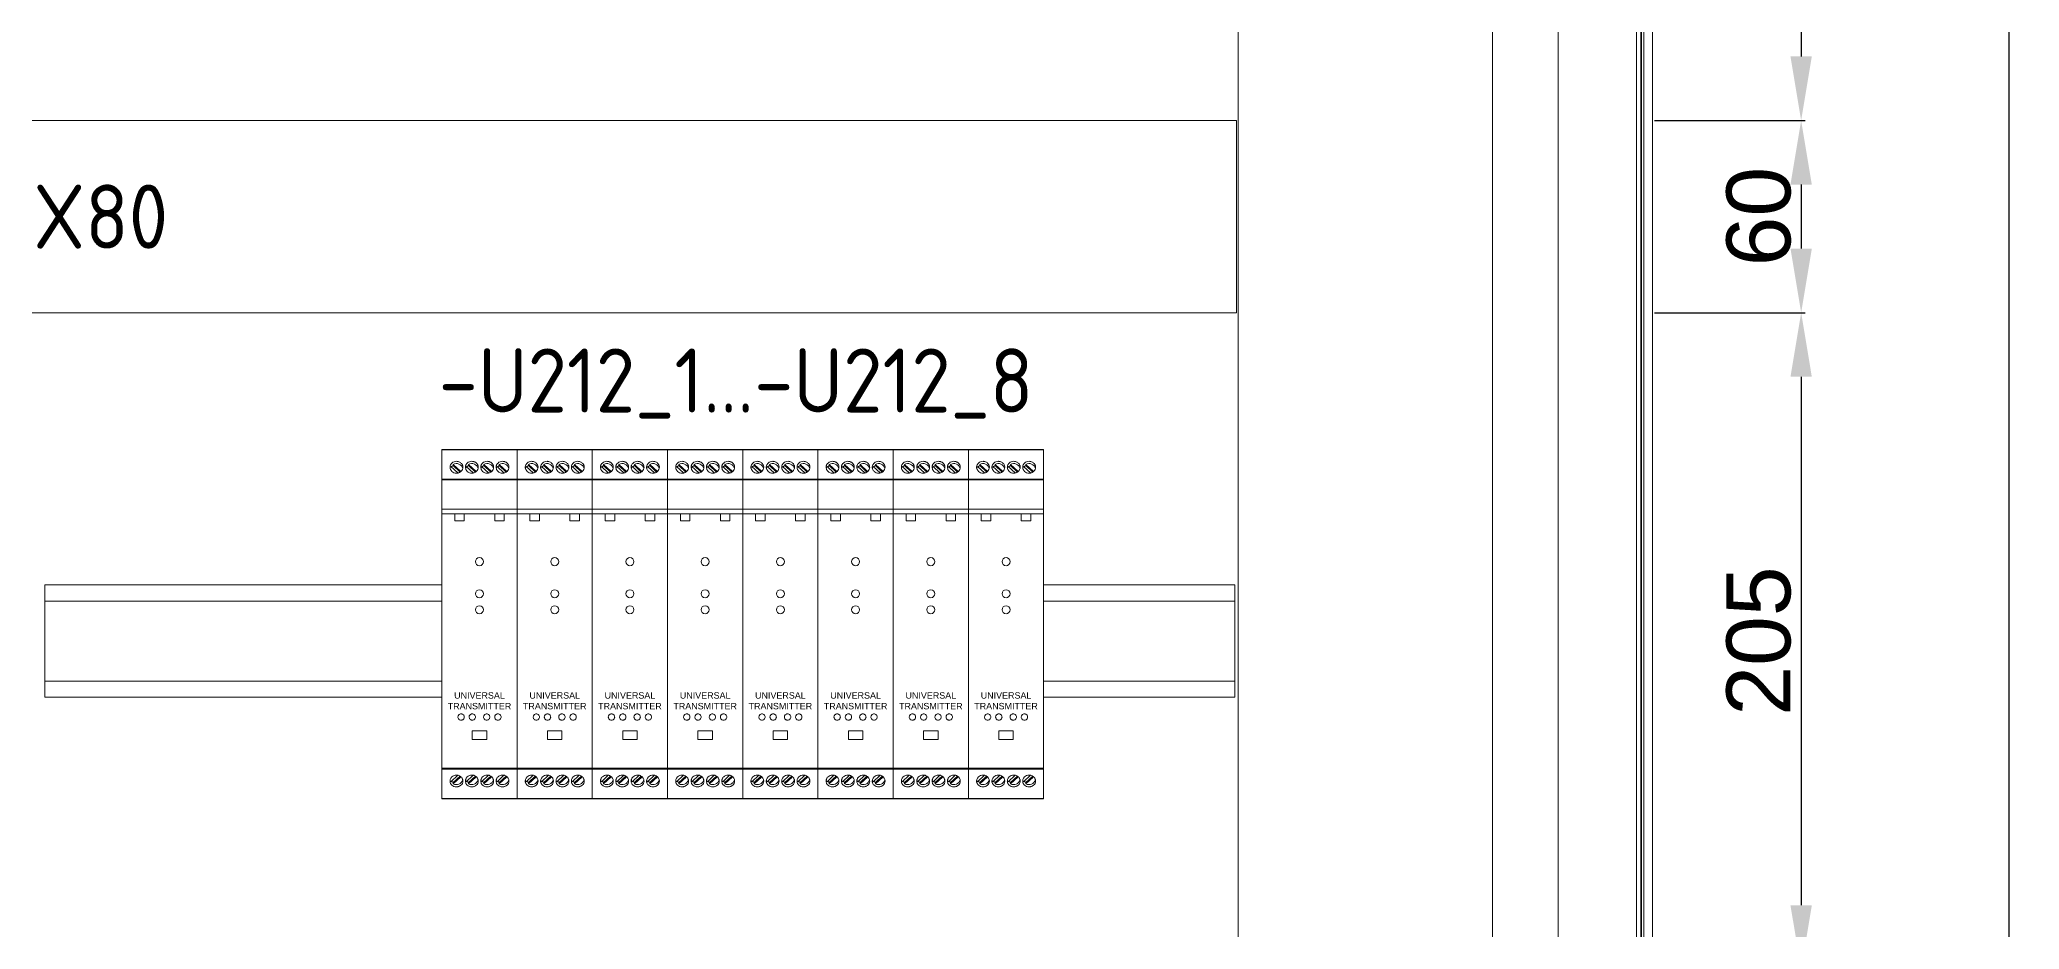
# Model space of a CAD drawing. Header units: millimetres. Extents: x 1359 to 3577, y 1333 to 3557.
# Drawn here: x 2958 to 3577, y 2894 to 3172 of the extents above; entities that cross this region are included whole.
import ezdxf
from ezdxf.enums import TextEntityAlignment as Align

# ---------------------------------------------------------------- set-up
doc = ezdxf.new("R2010")
doc.units = ezdxf.units.MM
doc.layers.add('000-PI-Oprema', color=30, linetype='Continuous', lineweight=5)
doc.layers.add('000-PI-ORMAR', color=2, linetype='Continuous')
doc.layers.add('002-PI-Kabelska kanalica', color=150, linetype='Continuous')
doc.styles.add('PI0', font='isocpeur.ttf', dxfattribs={"width": 0.9})
doc.styles.get("Standard").update_dxf_attribs({"font": 'arial.ttf'})
doc.dimstyles.new('ISO-25-lb', dxfattribs={"dimtxt": 8, "dimasz": 8, "dimexe": 1.25, "dimexo": 0.625, "dimtad": 1, "dimtxsty": 'Standard', "dimcen": 5, "dimadec": 0, "dimazin": 0, "dimtfac": 1, "dimtmove": 0, "dimatfit": 3, "dimfxl": 1, "dimarcsym": 0})

# ---------------------------------------------------------------- blocks, each defined once
blk = doc.blocks.new('montazna 2000x1000')
at = {"layer": '000-PI-ORMAR', "color": 0, "linetype": 'ByBlock', "lineweight": 0}
blk.add_line((899, 1890), (899, 0), dxfattribs=at)
blk = doc.blocks.new('*U49')
at = {"layer": '002-PI-Kabelska kanalica', "color": 0, "linetype": 'ByBlock', "lineweight": 0}
for p, q in [((-20, -100), (-20, 716)), ((40, -100), (40, 716)), ((-20, -100), (40, -100))]:
    blk.add_line(p, q, dxfattribs=at)
blk = doc.blocks.new('*D99')
at = {"layer": '002-PI-Kabelska kanalica', "color": 0, "linetype": 'ByBlock', "lineweight": -2, "ltscale": 0.25, "transparency": 16777216}
for p, q in [((3462.7, 3351.56), (3509.74, 3351.56)), ((3508.49, 3331.56), (3508.49, 3166.56)), ((3462.7, 3146.56), (3509.74, 3146.56))]:
    blk.add_line(p, q, dxfattribs=at)
at = {"layer": '002-PI-Kabelska kanalica', "color": 0, "linetype": 'ByBlock', "ltscale": 0.25, "transparency": 16777216}
for points in [[(3505.15, 3331.56), (3511.82, 3331.56), (3508.49, 3351.56)], [(3505.15, 3166.56), (3511.82, 3166.56), (3508.49, 3146.56)]]:
    blk.add_solid(points, dxfattribs=at)
at = {"layer": 'Defpoints', "color": 0, "linetype": 'ByBlock', "ltscale": 0.25, "transparency": 16777216}
for p in [(3462.07, 3351.56), (3462.07, 3146.56), (3508.49, 3146.56)]:
    blk.add_point(p, dxfattribs=at)
at = {"layer": '002-PI-Kabelska kanalica', "color": 0, "linetype": 'ByBlock', "lineweight": 0, "ltscale": 0.25, "transparency": 16777216, "insert": (3495.27, 3249.06), "char_height": 20, "attachment_point": 5, "rotation": 90}
blk.add_mtext('205', dxfattribs=at)
blk = doc.blocks.new('*D100')
at = {"layer": '002-PI-Kabelska kanalica', "color": 0, "linetype": 'ByBlock', "lineweight": -2, "ltscale": 0.25, "transparency": 16777216}
for p, q in [((3462.7, 3146.56), (3509.74, 3146.56)), ((3508.49, 3126.56), (3508.49, 3106.56)), ((3462.7, 3086.56), (3509.74, 3086.56))]:
    blk.add_line(p, q, dxfattribs=at)
at = {"layer": '002-PI-Kabelska kanalica', "color": 0, "linetype": 'ByBlock', "ltscale": 0.25, "transparency": 16777216}
for points in [[(3505.15, 3126.56), (3511.82, 3126.56), (3508.49, 3146.56)], [(3505.15, 3106.56), (3511.82, 3106.56), (3508.49, 3086.56)]]:
    blk.add_solid(points, dxfattribs=at)
at = {"layer": 'Defpoints', "color": 0, "linetype": 'ByBlock', "ltscale": 0.25, "transparency": 16777216}
for p in [(3462.07, 3146.56), (3462.07, 3086.56), (3508.49, 3086.56)]:
    blk.add_point(p, dxfattribs=at)
at = {"layer": '002-PI-Kabelska kanalica', "color": 0, "linetype": 'ByBlock', "lineweight": 0, "ltscale": 0.25, "transparency": 16777216, "insert": (3495.27, 3116.56), "char_height": 20, "attachment_point": 5, "rotation": 90}
blk.add_mtext('60', dxfattribs=at)
blk = doc.blocks.new('*D58')
at = {"layer": '002-PI-Kabelska kanalica', "color": 0, "linetype": 'ByBlock', "lineweight": -2, "ltscale": 0.25, "transparency": 16777216}
for p, q in [((3462.7, 3086.56), (3509.74, 3086.56)), ((3508.49, 3066.56), (3508.49, 2901.56)), ((3462.7, 2881.56), (3509.74, 2881.56))]:
    blk.add_line(p, q, dxfattribs=at)
at = {"layer": '002-PI-Kabelska kanalica', "color": 0, "linetype": 'ByBlock', "ltscale": 0.25, "transparency": 16777216}
for points in [[(3505.15, 3066.56), (3511.82, 3066.56), (3508.49, 3086.56)], [(3505.15, 2901.56), (3511.82, 2901.56), (3508.49, 2881.56)]]:
    blk.add_solid(points, dxfattribs=at)
at = {"layer": 'Defpoints', "color": 0, "linetype": 'ByBlock', "ltscale": 0.25, "transparency": 16777216}
for p in [(3462.07, 3086.56), (3462.07, 2881.56), (3508.49, 2881.56)]:
    blk.add_point(p, dxfattribs=at)
at = {"layer": '002-PI-Kabelska kanalica', "color": 0, "linetype": 'ByBlock', "lineweight": 0, "ltscale": 0.25, "transparency": 16777216, "insert": (3495.27, 2984.06), "char_height": 20, "attachment_point": 5, "rotation": 90}
blk.add_mtext('205', dxfattribs=at)
blk = doc.blocks.new('PR4104')
at = {"layer": '000-PI-Oprema', "color": 0, "linetype": 'ByBlock', "lineweight": 0}
for p, q in [((47249.69, 24438.36), (47226.19, 24438.36)), ((47226.19, 24438.26), (47226.19, 24438.36)), ((47226.19, 24429.16), (47226.19, 24438.26)), ((47226.19, 24438.26), (47249.69, 24438.26)), ((47249.69, 24438.36), (47249.69, 24438.26)), ((47249.69, 24438.26), (47249.69, 24429.16)), ((47229.02, 24433.06), (47231.19, 24431.04)), ((47229.72, 24433.34), (47229.72, 24433.71)), ((47232.1, 24431.51), (47229.72, 24433.71)), ((47231.89, 24431.34), (47229.72, 24433.34)), ((47233.82, 24433.06), (47235.99, 24431.04)), ((47234.52, 24433.34), (47234.52, 24433.71)), ((47236.9, 24431.51), (47234.52, 24433.71)), ((47236.69, 24431.34), (47234.52, 24433.34)), ((47238.62, 24433.06), (47240.79, 24431.04)), ((47239.32, 24433.34), (47239.32, 24433.71)), ((47241.7, 24431.51), (47239.32, 24433.71)), ((47241.49, 24431.34), (47239.32, 24433.34)), ((47243.42, 24433.06), (47245.59, 24431.04)), ((47244.12, 24433.34), (47244.12, 24433.71)), ((47246.5, 24431.51), (47244.12, 24433.71)), ((47246.29, 24431.34), (47244.12, 24433.34)), ((47249.69, 24429.16), (47226.19, 24429.16)), ((47226.19, 24428.86), (47226.19, 24429.16)), ((47249.69, 24428.86), (47226.19, 24428.86)), ((47226.19, 24428.86), (47226.19, 24419.76)), ((47249.69, 24428.86), (47249.69, 24429.16)), ((47249.69, 24428.86), (47249.69, 24419.76)), ((47226.19, 24419.76), (47249.69, 24419.76)), ((47226.19, 24418.29), (47226.19, 24419.76)), ((47249.69, 24419.76), (47249.69, 24418.29)), ((47226.19, 24418.29), (47226.19, 24338.86)), ((47226.19, 24418.29), (47230.19, 24418.29)), ((47230.19, 24418.29), (47230.19, 24416.09)), ((47230.19, 24418.29), (47233.19, 24418.29)), ((47230.19, 24416.09), (47233.19, 24416.09)), ((47233.19, 24416.09), (47233.19, 24418.29)), ((47233.19, 24418.29), (47242.69, 24418.29)), ((47242.69, 24418.29), (47242.69, 24416.09)), ((47242.69, 24418.29), (47245.69, 24418.29)), ((47242.69, 24416.09), (47245.69, 24416.09)), ((47245.69, 24416.09), (47245.69, 24418.29)), ((47245.69, 24418.29), (47249.69, 24418.29)), ((47249.69, 24418.29), (47249.69, 24338.86)), ((47240.19, 24350.56), (47235.69, 24350.56)), ((47235.69, 24350.56), (47235.69, 24347.86)), ((47240.19, 24347.86), (47240.19, 24350.56)), ((47235.69, 24347.86), (47240.19, 24347.86)), ((47249.69, 24338.86), (47226.19, 24338.86)), ((47226.19, 24338.86), (47226.19, 24338.56)), ((47226.19, 24338.56), (47226.19, 24329.46)), ((47226.19, 24338.56), (47249.69, 24338.56)), ((47249.69, 24338.86), (47249.69, 24338.56)), ((47249.69, 24329.46), (47249.69, 24338.56)), ((47229.02, 24334.67), (47231.19, 24336.68)), ((47231.88, 24336.39), (47229.72, 24334.39)), ((47232.11, 24336.23), (47229.72, 24334.02)), ((47229.72, 24334.39), (47229.72, 24334.02)), ((47233.82, 24334.67), (47235.99, 24336.68)), ((47236.68, 24336.39), (47234.52, 24334.39)), ((47236.91, 24336.23), (47234.52, 24334.02)), ((47234.52, 24334.39), (47234.52, 24334.02)), ((47238.62, 24334.67), (47240.79, 24336.68)), ((47241.48, 24336.39), (47239.32, 24334.39)), ((47241.71, 24336.23), (47239.32, 24334.02)), ((47239.32, 24334.39), (47239.32, 24334.02)), ((47243.42, 24334.67), (47245.59, 24336.68)), ((47246.28, 24336.39), (47244.12, 24334.39)), ((47246.51, 24336.23), (47244.12, 24334.02)), ((47244.12, 24334.39), (47244.12, 24334.02)), ((47226.19, 24329.46), (47249.69, 24329.46)), ((47226.19, 24329.46), (47226.19, 24329.36)), ((47226.19, 24329.36), (47249.69, 24329.36)), ((47249.69, 24329.36), (47249.69, 24329.46))]:
    blk.add_line(p, q, dxfattribs=at)
at = {"layer": '000-PI-Oprema', "color": 0, "linetype": 'ByBlock', "lineweight": 0, "flags": 128}
for points in [[(47229.02, 24433.06), (47228.83, 24432.65), (47228.78, 24432.5)], [(47233.82, 24433.06), (47233.63, 24432.65), (47233.58, 24432.5)], [(47238.62, 24433.06), (47238.43, 24432.65), (47238.38, 24432.5)], [(47243.42, 24433.06), (47243.23, 24432.65), (47243.18, 24432.5)], [(47229.02, 24334.67), (47228.83, 24335.08), (47228.78, 24335.23)], [(47233.82, 24334.67), (47233.63, 24335.08), (47233.58, 24335.23)], [(47238.62, 24334.67), (47238.43, 24335.08), (47238.38, 24335.23)], [(47243.42, 24334.67), (47243.23, 24335.08), (47243.18, 24335.23)]]:
    blk.add_lwpolyline(points, dxfattribs=at)
at = {"layer": '000-PI-Oprema', "color": 0, "linetype": 'ByBlock', "lineweight": 0, "ltscale": 0.25}
for centre in [(47237.94, 24403.36), (47237.94, 24393.36), (47237.94, 24388.36)]:
    blk.add_circle(centre, 1.25, dxfattribs=at)
at = {"layer": '000-PI-Oprema', "color": 0, "linetype": 'ByBlock', "lineweight": 0}
for centre, radius, start, end in [((47230.66, 24431.61), 1.96, 118.52592, 138.89397), ((47230.74, 24431.97), 2.02, 13.40006, 120.22754), ((47235.46, 24431.61), 1.96, 118.52592, 138.89397), ((47235.54, 24431.97), 2.02, 13.40006, 120.22754), ((47240.26, 24431.61), 1.96, 118.52592, 138.89397), ((47240.34, 24431.97), 2.02, 13.40006, 120.22754), ((47245.06, 24431.61), 1.96, 118.52592, 138.89397), ((47245.14, 24431.97), 2.02, 13.40006, 120.22754), ((47230.66, 24336.12), 1.96, 221.10603, 241.47408), ((47230.74, 24335.78), 2.03, 240.1007, 344.49957), ((47235.46, 24336.12), 1.96, 221.10603, 241.47408), ((47235.54, 24335.78), 2.03, 240.1007, 344.49957), ((47240.26, 24336.12), 1.96, 221.10603, 241.47408), ((47240.34, 24335.78), 2.03, 240.1007, 344.49957), ((47245.06, 24336.12), 1.96, 221.10603, 241.47408), ((47245.14, 24335.78), 2.03, 240.1007, 344.49957)]:
    blk.add_arc(centre, radius, start, end, dxfattribs=at)
for points, knots in [([(47230.74, 24430.97), (47230.87, 24430.97), (47231, 24430.98), (47231.26, 24431.03), (47231.39, 24431.07), (47231.63, 24431.17), (47231.74, 24431.22), (47231.96, 24431.36), (47232.06, 24431.44), (47232.34, 24431.71), (47232.49, 24431.92), (47232.69, 24432.37), (47232.74, 24432.62), (47232.74, 24432.98), (47232.73, 24433.11), (47232.68, 24433.34), (47232.64, 24433.46), (47232.54, 24433.68), (47232.48, 24433.78), (47232.33, 24433.98), (47232.25, 24434.07), (47232.06, 24434.24), (47231.96, 24434.31), (47231.74, 24434.44), (47231.63, 24434.5), (47231.39, 24434.59), (47231.26, 24434.62), (47231, 24434.67), (47230.87, 24434.68), (47230.48, 24434.68), (47230.22, 24434.63), (47229.74, 24434.45), (47229.51, 24434.32), (47229.24, 24434.07), (47229.15, 24433.98), (47229.01, 24433.78), (47228.94, 24433.68), (47228.84, 24433.46), (47228.8, 24433.34), (47228.75, 24433.11), (47228.74, 24432.99), (47228.74, 24432.74), (47228.75, 24432.62), (47228.8, 24432.38), (47228.84, 24432.26), (47228.94, 24432.04), (47229, 24431.93), (47229.15, 24431.72), (47229.23, 24431.62), (47229.51, 24431.36), (47229.73, 24431.21), (47230.21, 24431.02), (47230.48, 24430.97), (47230.74, 24430.97)], [0, 0, 0, 0, 0.03125, 0.03125, 0.0625, 0.0625, 0.09375, 0.09375, 0.125, 0.125, 0.1875, 0.1875, 0.25, 0.25, 0.28125, 0.28125, 0.3125, 0.3125, 0.34375, 0.34375, 0.375, 0.375, 0.40625, 0.40625, 0.4375, 0.4375, 0.46875, 0.46875, 0.5, 0.5, 0.5625, 0.5625, 0.625, 0.625, 0.65625, 0.65625, 0.6875, 0.6875, 0.71875, 0.71875, 0.75, 0.75, 0.78125, 0.78125, 0.8125, 0.8125, 0.84375, 0.84375, 0.875, 0.875, 0.9375, 0.9375, 1, 1, 1, 1]), ([(47235.54, 24430.97), (47235.67, 24430.97), (47235.8, 24430.98), (47236.06, 24431.03), (47236.19, 24431.07), (47236.43, 24431.17), (47236.54, 24431.22), (47236.76, 24431.36), (47236.86, 24431.44), (47237.14, 24431.71), (47237.29, 24431.92), (47237.49, 24432.37), (47237.54, 24432.62), (47237.54, 24432.98), (47237.53, 24433.11), (47237.48, 24433.34), (47237.44, 24433.46), (47237.34, 24433.68), (47237.28, 24433.78), (47237.13, 24433.98), (47237.05, 24434.07), (47236.86, 24434.24), (47236.76, 24434.31), (47236.54, 24434.44), (47236.43, 24434.5), (47236.19, 24434.59), (47236.06, 24434.62), (47235.8, 24434.67), (47235.67, 24434.68), (47235.28, 24434.68), (47235.02, 24434.63), (47234.54, 24434.45), (47234.31, 24434.32), (47234.04, 24434.07), (47233.95, 24433.98), (47233.81, 24433.78), (47233.74, 24433.68), (47233.64, 24433.46), (47233.6, 24433.34), (47233.55, 24433.11), (47233.54, 24432.99), (47233.54, 24432.74), (47233.55, 24432.62), (47233.6, 24432.38), (47233.64, 24432.26), (47233.74, 24432.04), (47233.8, 24431.93), (47233.95, 24431.72), (47234.03, 24431.62), (47234.31, 24431.36), (47234.53, 24431.21), (47235.01, 24431.02), (47235.28, 24430.97), (47235.54, 24430.97)], [0, 0, 0, 0, 0.03125, 0.03125, 0.0625, 0.0625, 0.09375, 0.09375, 0.125, 0.125, 0.1875, 0.1875, 0.25, 0.25, 0.28125, 0.28125, 0.3125, 0.3125, 0.34375, 0.34375, 0.375, 0.375, 0.40625, 0.40625, 0.4375, 0.4375, 0.46875, 0.46875, 0.5, 0.5, 0.5625, 0.5625, 0.625, 0.625, 0.65625, 0.65625, 0.6875, 0.6875, 0.71875, 0.71875, 0.75, 0.75, 0.78125, 0.78125, 0.8125, 0.8125, 0.84375, 0.84375, 0.875, 0.875, 0.9375, 0.9375, 1, 1, 1, 1]), ([(47240.34, 24430.97), (47240.47, 24430.97), (47240.6, 24430.98), (47240.86, 24431.03), (47240.99, 24431.07), (47241.23, 24431.17), (47241.34, 24431.22), (47241.56, 24431.36), (47241.66, 24431.44), (47241.94, 24431.71), (47242.09, 24431.92), (47242.29, 24432.37), (47242.34, 24432.62), (47242.34, 24432.98), (47242.33, 24433.11), (47242.28, 24433.34), (47242.24, 24433.46), (47242.14, 24433.68), (47242.08, 24433.78), (47241.93, 24433.98), (47241.85, 24434.07), (47241.66, 24434.24), (47241.56, 24434.31), (47241.34, 24434.44), (47241.23, 24434.5), (47240.99, 24434.59), (47240.86, 24434.62), (47240.6, 24434.67), (47240.47, 24434.68), (47240.08, 24434.68), (47239.82, 24434.63), (47239.34, 24434.45), (47239.11, 24434.32), (47238.84, 24434.07), (47238.75, 24433.98), (47238.61, 24433.78), (47238.54, 24433.68), (47238.44, 24433.46), (47238.4, 24433.34), (47238.35, 24433.11), (47238.34, 24432.99), (47238.34, 24432.74), (47238.35, 24432.62), (47238.4, 24432.38), (47238.44, 24432.26), (47238.54, 24432.04), (47238.6, 24431.93), (47238.75, 24431.72), (47238.83, 24431.62), (47239.11, 24431.36), (47239.33, 24431.21), (47239.81, 24431.02), (47240.08, 24430.97), (47240.34, 24430.97)], [0, 0, 0, 0, 0.03125, 0.03125, 0.0625, 0.0625, 0.09375, 0.09375, 0.125, 0.125, 0.1875, 0.1875, 0.25, 0.25, 0.28125, 0.28125, 0.3125, 0.3125, 0.34375, 0.34375, 0.375, 0.375, 0.40625, 0.40625, 0.4375, 0.4375, 0.46875, 0.46875, 0.5, 0.5, 0.5625, 0.5625, 0.625, 0.625, 0.65625, 0.65625, 0.6875, 0.6875, 0.71875, 0.71875, 0.75, 0.75, 0.78125, 0.78125, 0.8125, 0.8125, 0.84375, 0.84375, 0.875, 0.875, 0.9375, 0.9375, 1, 1, 1, 1]), ([(47245.14, 24430.97), (47245.27, 24430.97), (47245.4, 24430.98), (47245.66, 24431.03), (47245.79, 24431.07), (47246.03, 24431.17), (47246.14, 24431.22), (47246.36, 24431.36), (47246.46, 24431.44), (47246.74, 24431.71), (47246.89, 24431.92), (47247.09, 24432.37), (47247.14, 24432.62), (47247.14, 24432.98), (47247.13, 24433.11), (47247.08, 24433.34), (47247.04, 24433.46), (47246.94, 24433.68), (47246.88, 24433.78), (47246.73, 24433.98), (47246.65, 24434.07), (47246.46, 24434.24), (47246.36, 24434.31), (47246.14, 24434.44), (47246.03, 24434.5), (47245.79, 24434.59), (47245.66, 24434.62), (47245.4, 24434.67), (47245.27, 24434.68), (47244.88, 24434.68), (47244.62, 24434.63), (47244.14, 24434.45), (47243.91, 24434.32), (47243.64, 24434.07), (47243.55, 24433.98), (47243.41, 24433.78), (47243.34, 24433.68), (47243.24, 24433.46), (47243.2, 24433.34), (47243.15, 24433.11), (47243.14, 24432.99), (47243.14, 24432.74), (47243.15, 24432.62), (47243.2, 24432.38), (47243.24, 24432.26), (47243.34, 24432.04), (47243.4, 24431.93), (47243.55, 24431.72), (47243.63, 24431.62), (47243.91, 24431.36), (47244.13, 24431.21), (47244.61, 24431.02), (47244.88, 24430.97), (47245.14, 24430.97)], [0, 0, 0, 0, 0.03125, 0.03125, 0.0625, 0.0625, 0.09375, 0.09375, 0.125, 0.125, 0.1875, 0.1875, 0.25, 0.25, 0.28125, 0.28125, 0.3125, 0.3125, 0.34375, 0.34375, 0.375, 0.375, 0.40625, 0.40625, 0.4375, 0.4375, 0.46875, 0.46875, 0.5, 0.5, 0.5625, 0.5625, 0.625, 0.625, 0.65625, 0.65625, 0.6875, 0.6875, 0.71875, 0.71875, 0.75, 0.75, 0.78125, 0.78125, 0.8125, 0.8125, 0.84375, 0.84375, 0.875, 0.875, 0.9375, 0.9375, 1, 1, 1, 1]), ([(47231.19, 24354.86), (47231.19, 24354.73), (47231.22, 24354.6), (47231.32, 24354.36), (47231.39, 24354.25), (47231.57, 24354.07), (47231.68, 24353.99), (47231.93, 24353.89), (47232.06, 24353.86), (47232.32, 24353.86), (47232.45, 24353.89), (47232.7, 24353.99), (47232.81, 24354.07), (47232.99, 24354.25), (47233.07, 24354.36), (47233.16, 24354.6), (47233.19, 24354.73), (47233.19, 24354.99), (47233.16, 24355.12), (47233.07, 24355.36), (47232.99, 24355.48), (47232.81, 24355.66), (47232.7, 24355.74), (47232.46, 24355.84), (47232.32, 24355.86), (47232.06, 24355.86), (47231.93, 24355.84), (47231.68, 24355.74), (47231.57, 24355.66), (47231.3, 24355.38), (47231.19, 24355.13), (47231.19, 24354.86)], [0, 0, 0, 0, 0.0625, 0.0625, 0.125, 0.125, 0.1875, 0.1875, 0.25, 0.25, 0.3125, 0.3125, 0.375, 0.375, 0.4375, 0.4375, 0.5, 0.5, 0.5625, 0.5625, 0.625, 0.625, 0.6875, 0.6875, 0.75, 0.75, 0.8125, 0.8125, 0.875, 0.875, 1, 1, 1, 1]), ([(47234.69, 24354.86), (47234.69, 24354.73), (47234.72, 24354.6), (47234.82, 24354.36), (47234.89, 24354.25), (47235.07, 24354.07), (47235.18, 24353.99), (47235.43, 24353.89), (47235.56, 24353.86), (47235.82, 24353.86), (47235.95, 24353.89), (47236.2, 24353.99), (47236.31, 24354.07), (47236.49, 24354.25), (47236.57, 24354.36), (47236.66, 24354.6), (47236.69, 24354.73), (47236.69, 24354.99), (47236.66, 24355.12), (47236.57, 24355.36), (47236.49, 24355.48), (47236.31, 24355.66), (47236.2, 24355.74), (47235.96, 24355.84), (47235.82, 24355.86), (47235.56, 24355.86), (47235.43, 24355.84), (47235.18, 24355.74), (47235.07, 24355.66), (47234.8, 24355.38), (47234.69, 24355.13), (47234.69, 24354.86)], [0, 0, 0, 0, 0.0625, 0.0625, 0.125, 0.125, 0.1875, 0.1875, 0.25, 0.25, 0.3125, 0.3125, 0.375, 0.375, 0.4375, 0.4375, 0.5, 0.5, 0.5625, 0.5625, 0.625, 0.625, 0.6875, 0.6875, 0.75, 0.75, 0.8125, 0.8125, 0.875, 0.875, 1, 1, 1, 1]), ([(47239.19, 24354.86), (47239.19, 24354.73), (47239.22, 24354.6), (47239.32, 24354.36), (47239.39, 24354.25), (47239.57, 24354.07), (47239.68, 24353.99), (47239.93, 24353.89), (47240.06, 24353.86), (47240.32, 24353.86), (47240.45, 24353.89), (47240.7, 24353.99), (47240.81, 24354.07), (47240.99, 24354.25), (47241.07, 24354.36), (47241.16, 24354.6), (47241.19, 24354.73), (47241.19, 24354.99), (47241.16, 24355.12), (47241.07, 24355.36), (47240.99, 24355.48), (47240.81, 24355.66), (47240.7, 24355.74), (47240.46, 24355.84), (47240.32, 24355.86), (47240.06, 24355.86), (47239.93, 24355.84), (47239.68, 24355.74), (47239.57, 24355.66), (47239.3, 24355.38), (47239.19, 24355.13), (47239.19, 24354.86)], [0, 0, 0, 0, 0.0625, 0.0625, 0.125, 0.125, 0.1875, 0.1875, 0.25, 0.25, 0.3125, 0.3125, 0.375, 0.375, 0.4375, 0.4375, 0.5, 0.5, 0.5625, 0.5625, 0.625, 0.625, 0.6875, 0.6875, 0.75, 0.75, 0.8125, 0.8125, 0.875, 0.875, 1, 1, 1, 1]), ([(47242.69, 24354.86), (47242.69, 24354.73), (47242.72, 24354.6), (47242.82, 24354.36), (47242.89, 24354.25), (47243.07, 24354.07), (47243.18, 24353.99), (47243.43, 24353.89), (47243.56, 24353.86), (47243.82, 24353.86), (47243.95, 24353.89), (47244.2, 24353.99), (47244.31, 24354.07), (47244.49, 24354.25), (47244.57, 24354.36), (47244.66, 24354.6), (47244.69, 24354.73), (47244.69, 24354.99), (47244.66, 24355.12), (47244.57, 24355.36), (47244.49, 24355.48), (47244.31, 24355.66), (47244.2, 24355.74), (47243.96, 24355.84), (47243.82, 24355.86), (47243.56, 24355.86), (47243.43, 24355.84), (47243.18, 24355.74), (47243.07, 24355.66), (47242.8, 24355.38), (47242.69, 24355.13), (47242.69, 24354.86)], [0, 0, 0, 0, 0.0625, 0.0625, 0.125, 0.125, 0.1875, 0.1875, 0.25, 0.25, 0.3125, 0.3125, 0.375, 0.375, 0.4375, 0.4375, 0.5, 0.5, 0.5625, 0.5625, 0.625, 0.625, 0.6875, 0.6875, 0.75, 0.75, 0.8125, 0.8125, 0.875, 0.875, 1, 1, 1, 1]), ([(47230.74, 24333.05), (47230.87, 24333.05), (47231, 24333.06), (47231.26, 24333.11), (47231.39, 24333.14), (47231.63, 24333.23), (47231.74, 24333.29), (47231.96, 24333.42), (47232.06, 24333.49), (47232.34, 24333.74), (47232.49, 24333.94), (47232.69, 24334.38), (47232.74, 24334.62), (47232.74, 24334.98), (47232.73, 24335.11), (47232.68, 24335.35), (47232.64, 24335.46), (47232.54, 24335.69), (47232.48, 24335.8), (47232.33, 24336.01), (47232.25, 24336.11), (47232.06, 24336.28), (47231.96, 24336.36), (47231.74, 24336.5), (47231.63, 24336.56), (47231.39, 24336.66), (47231.26, 24336.7), (47231, 24336.75), (47230.87, 24336.76), (47230.48, 24336.76), (47230.22, 24336.71), (47229.74, 24336.52), (47229.51, 24336.37), (47229.24, 24336.11), (47229.15, 24336.01), (47229.01, 24335.81), (47228.94, 24335.7), (47228.84, 24335.47), (47228.8, 24335.35), (47228.75, 24335.11), (47228.74, 24334.99), (47228.74, 24334.74), (47228.75, 24334.62), (47228.8, 24334.39), (47228.84, 24334.27), (47228.94, 24334.05), (47229, 24333.95), (47229.15, 24333.75), (47229.23, 24333.66), (47229.51, 24333.41), (47229.73, 24333.28), (47230.21, 24333.1), (47230.48, 24333.05), (47230.74, 24333.05)], [0, 0, 0, 0, 0.03125, 0.03125, 0.0625, 0.0625, 0.09375, 0.09375, 0.125, 0.125, 0.1875, 0.1875, 0.25, 0.25, 0.28125, 0.28125, 0.3125, 0.3125, 0.34375, 0.34375, 0.375, 0.375, 0.40625, 0.40625, 0.4375, 0.4375, 0.46875, 0.46875, 0.5, 0.5, 0.5625, 0.5625, 0.625, 0.625, 0.65625, 0.65625, 0.6875, 0.6875, 0.71875, 0.71875, 0.75, 0.75, 0.78125, 0.78125, 0.8125, 0.8125, 0.84375, 0.84375, 0.875, 0.875, 0.9375, 0.9375, 1, 1, 1, 1]), ([(47235.54, 24333.05), (47235.67, 24333.05), (47235.8, 24333.06), (47236.06, 24333.11), (47236.19, 24333.14), (47236.43, 24333.23), (47236.54, 24333.29), (47236.76, 24333.42), (47236.86, 24333.49), (47237.14, 24333.74), (47237.29, 24333.94), (47237.49, 24334.38), (47237.54, 24334.62), (47237.54, 24334.98), (47237.53, 24335.11), (47237.48, 24335.35), (47237.44, 24335.46), (47237.34, 24335.69), (47237.28, 24335.8), (47237.13, 24336.01), (47237.05, 24336.11), (47236.86, 24336.28), (47236.76, 24336.36), (47236.54, 24336.5), (47236.43, 24336.56), (47236.19, 24336.66), (47236.06, 24336.7), (47235.8, 24336.75), (47235.67, 24336.76), (47235.28, 24336.76), (47235.02, 24336.71), (47234.54, 24336.52), (47234.31, 24336.37), (47234.04, 24336.11), (47233.95, 24336.01), (47233.81, 24335.81), (47233.74, 24335.7), (47233.64, 24335.47), (47233.6, 24335.35), (47233.55, 24335.11), (47233.54, 24334.99), (47233.54, 24334.74), (47233.55, 24334.62), (47233.6, 24334.39), (47233.64, 24334.27), (47233.74, 24334.05), (47233.8, 24333.95), (47233.95, 24333.75), (47234.03, 24333.66), (47234.31, 24333.41), (47234.53, 24333.28), (47235.01, 24333.1), (47235.28, 24333.05), (47235.54, 24333.05)], [0, 0, 0, 0, 0.03125, 0.03125, 0.0625, 0.0625, 0.09375, 0.09375, 0.125, 0.125, 0.1875, 0.1875, 0.25, 0.25, 0.28125, 0.28125, 0.3125, 0.3125, 0.34375, 0.34375, 0.375, 0.375, 0.40625, 0.40625, 0.4375, 0.4375, 0.46875, 0.46875, 0.5, 0.5, 0.5625, 0.5625, 0.625, 0.625, 0.65625, 0.65625, 0.6875, 0.6875, 0.71875, 0.71875, 0.75, 0.75, 0.78125, 0.78125, 0.8125, 0.8125, 0.84375, 0.84375, 0.875, 0.875, 0.9375, 0.9375, 1, 1, 1, 1]), ([(47240.34, 24333.05), (47240.47, 24333.05), (47240.6, 24333.06), (47240.86, 24333.11), (47240.99, 24333.14), (47241.23, 24333.23), (47241.34, 24333.29), (47241.56, 24333.42), (47241.66, 24333.49), (47241.94, 24333.74), (47242.09, 24333.94), (47242.29, 24334.38), (47242.34, 24334.62), (47242.34, 24334.98), (47242.33, 24335.11), (47242.28, 24335.35), (47242.24, 24335.46), (47242.14, 24335.69), (47242.08, 24335.8), (47241.93, 24336.01), (47241.85, 24336.11), (47241.66, 24336.28), (47241.56, 24336.36), (47241.34, 24336.5), (47241.23, 24336.56), (47240.99, 24336.66), (47240.86, 24336.7), (47240.6, 24336.75), (47240.47, 24336.76), (47240.08, 24336.76), (47239.82, 24336.71), (47239.34, 24336.52), (47239.11, 24336.37), (47238.84, 24336.11), (47238.75, 24336.01), (47238.61, 24335.81), (47238.54, 24335.7), (47238.44, 24335.47), (47238.4, 24335.35), (47238.35, 24335.11), (47238.34, 24334.99), (47238.34, 24334.74), (47238.35, 24334.62), (47238.4, 24334.39), (47238.44, 24334.27), (47238.54, 24334.05), (47238.6, 24333.95), (47238.75, 24333.75), (47238.83, 24333.66), (47239.11, 24333.41), (47239.33, 24333.28), (47239.81, 24333.1), (47240.08, 24333.05), (47240.34, 24333.05)], [0, 0, 0, 0, 0.03125, 0.03125, 0.0625, 0.0625, 0.09375, 0.09375, 0.125, 0.125, 0.1875, 0.1875, 0.25, 0.25, 0.28125, 0.28125, 0.3125, 0.3125, 0.34375, 0.34375, 0.375, 0.375, 0.40625, 0.40625, 0.4375, 0.4375, 0.46875, 0.46875, 0.5, 0.5, 0.5625, 0.5625, 0.625, 0.625, 0.65625, 0.65625, 0.6875, 0.6875, 0.71875, 0.71875, 0.75, 0.75, 0.78125, 0.78125, 0.8125, 0.8125, 0.84375, 0.84375, 0.875, 0.875, 0.9375, 0.9375, 1, 1, 1, 1]), ([(47245.14, 24333.05), (47245.27, 24333.05), (47245.4, 24333.06), (47245.66, 24333.11), (47245.79, 24333.14), (47246.03, 24333.23), (47246.14, 24333.29), (47246.36, 24333.42), (47246.46, 24333.49), (47246.74, 24333.74), (47246.89, 24333.94), (47247.09, 24334.38), (47247.14, 24334.62), (47247.14, 24334.98), (47247.13, 24335.11), (47247.08, 24335.35), (47247.04, 24335.46), (47246.94, 24335.69), (47246.88, 24335.8), (47246.73, 24336.01), (47246.65, 24336.11), (47246.46, 24336.28), (47246.36, 24336.36), (47246.14, 24336.5), (47246.03, 24336.56), (47245.79, 24336.66), (47245.66, 24336.7), (47245.4, 24336.75), (47245.27, 24336.76), (47244.88, 24336.76), (47244.62, 24336.71), (47244.14, 24336.52), (47243.91, 24336.37), (47243.64, 24336.11), (47243.55, 24336.01), (47243.41, 24335.81), (47243.34, 24335.7), (47243.24, 24335.47), (47243.2, 24335.35), (47243.15, 24335.11), (47243.14, 24334.99), (47243.14, 24334.74), (47243.15, 24334.62), (47243.2, 24334.39), (47243.24, 24334.27), (47243.34, 24334.05), (47243.4, 24333.95), (47243.55, 24333.75), (47243.63, 24333.66), (47243.91, 24333.41), (47244.13, 24333.28), (47244.61, 24333.1), (47244.88, 24333.05), (47245.14, 24333.05)], [0, 0, 0, 0, 0.03125, 0.03125, 0.0625, 0.0625, 0.09375, 0.09375, 0.125, 0.125, 0.1875, 0.1875, 0.25, 0.25, 0.28125, 0.28125, 0.3125, 0.3125, 0.34375, 0.34375, 0.375, 0.375, 0.40625, 0.40625, 0.4375, 0.4375, 0.46875, 0.46875, 0.5, 0.5, 0.5625, 0.5625, 0.625, 0.625, 0.65625, 0.65625, 0.6875, 0.6875, 0.71875, 0.71875, 0.75, 0.75, 0.78125, 0.78125, 0.8125, 0.8125, 0.84375, 0.84375, 0.875, 0.875, 0.9375, 0.9375, 1, 1, 1, 1])]:
    blk.add_open_spline(points, degree=3, knots=knots, dxfattribs=at)
at = {"layer": '000-PI-Oprema', "color": 0, "linetype": 'ByBlock', "lineweight": 0, "ltscale": 0.25, "insert": (47237.94, 24357.24), "char_height": 2, "attachment_point": 8}
blk.add_mtext_dynamic_manual_height_columns('UNIVERSAL\\PTRANSMITTER', width=11.75, gutter_width=0, heights=[9.11], dxfattribs=at)
blk = doc.blocks.new('*U53')
at = {"layer": '002-PI-Kabelska kanalica', "color": 0, "linetype": 'ByBlock', "lineweight": 0}
for p, q in [((-20, -100), (-20, 1572)), ((80, -100), (80, 1572))]:
    blk.add_line(p, q, dxfattribs=at)
blk = doc.blocks.new('*D98')
at = {"layer": '002-PI-Kabelska kanalica', "color": 0, "linetype": 'ByBlock', "lineweight": -2, "ltscale": 0.25, "transparency": 16777216}
for p, q in [((3459.2, 3403.16), (3574.59, 3403.16)), ((3573.34, 3383.16), (3573.34, 1426.16)), ((3459.2, 1406.16), (3574.59, 1406.16))]:
    blk.add_line(p, q, dxfattribs=at)
at = {"layer": '002-PI-Kabelska kanalica', "color": 0, "linetype": 'ByBlock', "ltscale": 0.25, "transparency": 16777216}
for points in [[(3570, 3383.16), (3576.67, 3383.16), (3573.34, 3403.16)], [(3570, 1426.16), (3576.67, 1426.16), (3573.34, 1406.16)]]:
    blk.add_solid(points, dxfattribs=at)
at = {"layer": 'Defpoints', "color": 0, "linetype": 'ByBlock', "ltscale": 0.25, "transparency": 16777216}
for p in [(3458.57, 3403.16), (3458.57, 1406.16), (3573.34, 1406.16)]:
    blk.add_point(p, dxfattribs=at)
at = {"layer": '002-PI-Kabelska kanalica', "color": 0, "linetype": 'ByBlock', "lineweight": 0, "ltscale": 0.25, "transparency": 16777216, "insert": (3560.13, 2404.66), "char_height": 20, "attachment_point": 5, "rotation": 90}
blk.add_mtext('2000', dxfattribs=at)

msp = doc.modelspace()

# ---------------------------------------------------------------- linework, layer by layer
at = {"layer": '002-PI-Kabelska kanalica', "color": 0, "linetype": 'ByBlock', "lineweight": 0}
for p, q in [((3457.071, 3400.655), (3457.071, 1416.155)), ((3458.383, 1416.155), (3458.383, 3400.655)), ((3458.571, 3380.018), (3458.571, 1429.155)), ((3459.353, 3379.957), (3459.353, 1428.957)), ((3462.071, 3379.957), (3462.071, 1428.957))]:
    msp.add_line(p, q, dxfattribs=at)
at = {"layer": '002-PI-Kabelska kanalica', "color": 0, "linetype": 'ByBlock', "lineweight": 0, "ltscale": 0.25}
for points in [[(2959.771, 3001.556), (2959.771, 2966.556), (3083.845, 2966.556)], [(2959.771, 3001.556), (3083.845, 3001.556)], [(3271.845, 3001.556), (3331.571, 3001.556)], [(3331.571, 2966.556), (3331.571, 3001.556)], [(2959.771, 2996.556), (3083.845, 2996.556)], [(3271.845, 2996.556), (3331.571, 2996.556)], [(2959.771, 2971.556), (3083.845, 2971.556)], [(3271.845, 2971.556), (3331.571, 2971.556)], [(3271.845, 2966.556), (3331.571, 2966.556)]]:
    msp.add_lwpolyline(points, dxfattribs=at)

# ---------------------------------------------------------------- block references
at = {"layer": '002-PI-Kabelska kanalica', "color": 0, "linetype": 'ByBlock', "lineweight": 0}
for name, p in [('montazna 2000x1000', (2513.071, 1461.556)), ('PR4104', (-44142.345, -21394.521)), ('PR4104', (-44118.845, -21394.521)), ('PR4104', (-44095.345, -21394.521)), ('PR4104', (-44071.845, -21394.521)), ('PR4104', (-44048.345, -21394.521)), ('PR4104', (-44024.845, -21394.521)), ('PR4104', (-44001.345, -21394.521)), ('PR4104', (-43977.845, -21394.521))]:
    msp.add_blockref(name, p, dxfattribs=at)
at = {"layer": '002-PI-Kabelska kanalica', "color": 0, "linetype": 'ByBlock', "lineweight": 0, "xscale": -1}
for name, p, rotation in [('*U53', (3352.571, 3251.556), 180), ('*U49', (3232.071, 3126.556), 90)]:
    msp.add_blockref(name, p, dxfattribs=dict(at, rotation=rotation))

# ---------------------------------------------------------------- texts
at = {"layer": '002-PI-Kabelska kanalica', "color": 0, "linetype": 'ByBlock', "lineweight": 0, "style": 'PI0', "width": 0.9}
msp.add_text('-U212_1...-U212_8', height=20, dxfattribs=at).set_placement((3175.74, 3064.465), align=Align.MIDDLE)
at = {"layer": '002-PI-Kabelska kanalica', "color": 0, "linetype": 'ByBlock', "lineweight": 0, "insert": (2964.571, 3116.556), "char_height": 20, "width": 16.78721, "attachment_point": 5, "style": 'PI0'}
msp.add_mtext('60X80', dxfattribs=at)

# ---------------------------------------------------------------- dimensions: what is measured, and where the dimension line sits
at = {"layer": '002-PI-Kabelska kanalica', "color": 0, "linetype": 'ByBlock', "lineweight": 0, "ltscale": 0.25}
for base, p1, p2, text, picture, middle in [((3573.337, 1406.155), (3458.571, 3403.155), (3458.571, 1406.155), '2000', '*D98', (3573.337, 2404.655)), ((3508.486, 3146.556), (3462.071, 3351.556), (3462.071, 3146.556), '205', '*D99', (3508.486, 3249.056))]:
    dim = msp.add_linear_dim(base=base, p1=p1, p2=p2, angle=90, text=text, dimstyle='ISO-25-lb', override={"dimtxt": 20, "dimasz": 20, "dimgap": 3}, dxfattribs=at)
    dim.commit()
    dim.dimension.update_dxf_attribs({"geometry": picture, "text_midpoint": middle, "dimtype": 160})
for base, p1, p2, text, picture, middle in [((3508.486, 3086.556), (3462.071, 3146.556), (3462.071, 3086.556), '60', '*D100', (3495.274, 3116.556)), ((3508.486, 2881.556), (3462.071, 3086.556), (3462.071, 2881.556), '205', '*D58', (3495.274, 2984.056))]:
    dim = msp.add_linear_dim(base=base, p1=p1, p2=p2, angle=90, text=text, dimstyle='ISO-25-lb', override={"dimtxt": 20, "dimasz": 20, "dimgap": 3}, dxfattribs=at)
    dim.commit()
    dim.dimension.update_dxf_attribs({"geometry": picture, "text_midpoint": middle})

doc.saveas('drawing.dxf')
